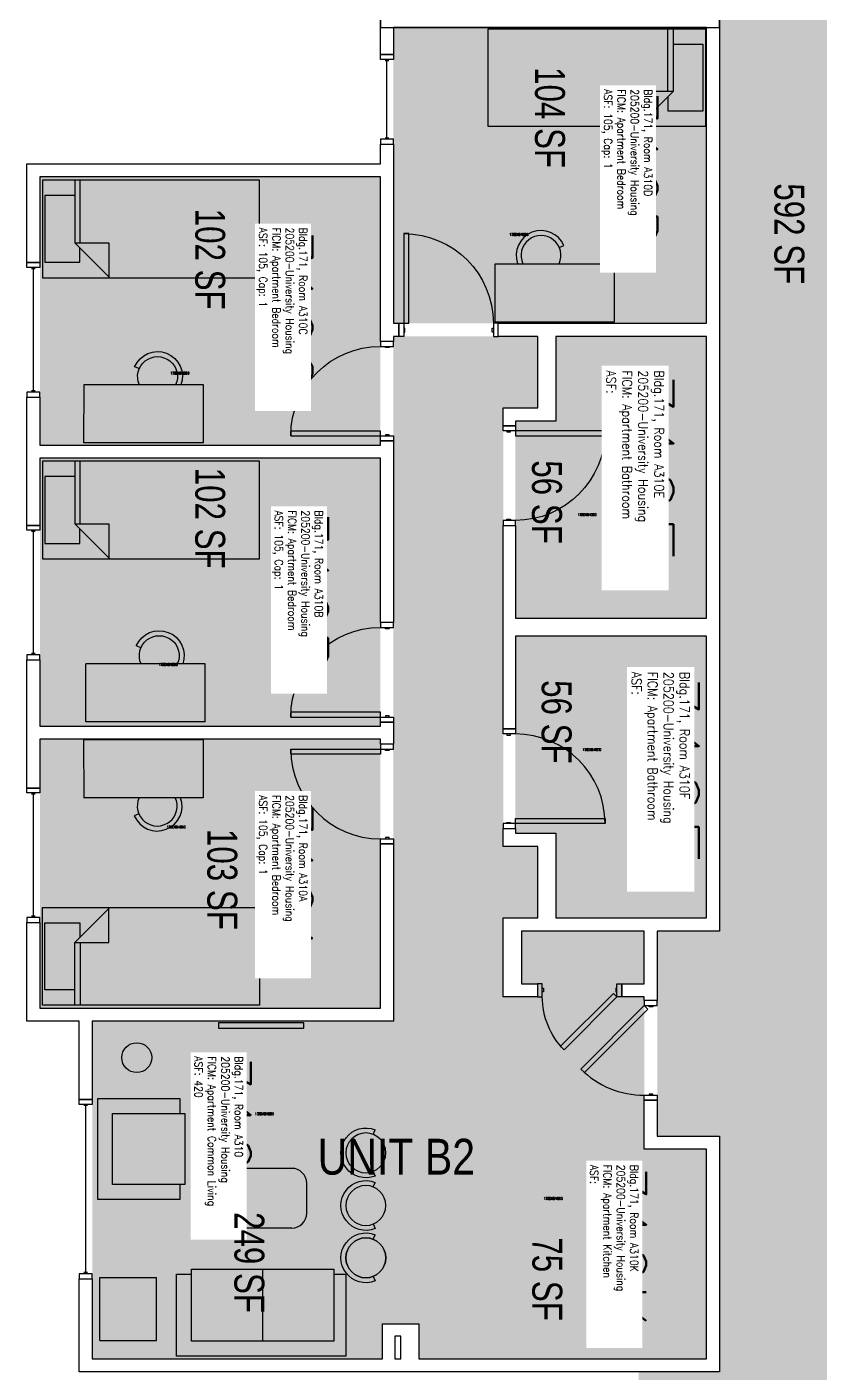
# Model space of a CAD drawing. Header units: inches. Extents: x 88 to 3257, y -489 to 2081.
# Drawn here: x 1300 to 1619, y -1 to 540 of the extents above; entities that cross this region are included whole.
import ezdxf
from ezdxf.enums import TextEntityAlignment as Align

# ---------------------------------------------------------------- set-up
doc = ezdxf.new("R2010")
doc.units = ezdxf.units.IN
doc.header["$LTSCALE"] = 48
doc.header["$MEASUREMENT"] = 0
for name, color, linetype in [('A-AREA-IDEN', 1, 'Continuous'), ('A-DOOR', 2, 'Continuous'), ('A-FURN', 3, 'Continuous'), ('A-GLAZ', 1, 'Continuous'), ('A-IDEN-RNUM', 7, 'Continuous'), ('A-IDEN-SNUM', 4, 'Continuous'), ('A-IDEN-VNUM', 4, 'Continuous'), ('A-WALL', 5, 'Continuous'), ('AREA-TEXT', 3, 'Continuous'), ('Rooms-Category-Color', 7, 'Continuous'), ('Rooms-College-Color', 7, 'Continuous'), ('Rooms-Department-Color', 7, 'Continuous'), ('Rooms-Division-Color', 7, 'Continuous'), ('Rooms-Information', 7, 'Continuous')]:
    doc.layers.add(name, color=color, linetype=linetype)
doc.styles.add('AREA', font='arial.ttf', dxfattribs={"width": 0.75, "height": 12})
doc.styles.add('ROOMSNUMBER', font='txt.shx', dxfattribs={"height": 0.03})
doc.styles.add('ROOMVNUMBER', font='simplex.shx', dxfattribs={"width": 0.85})
doc.styles.get("Standard").update_dxf_attribs({"font": 'ARIALN.TTF'})
pattern_1 = [(225, (927.60886, 603.73172), (-0.088388348, 0.088388348), [])]

# ---------------------------------------------------------------- blocks, each defined once
blk = doc.blocks.new('A$C4D89189E')
for p, q in [((0, 48), (0, 0)), ((0, 48), (23.25, 48)), ((23.25, 48), (23.25, 0)), ((29.75, 22.18), (30.53, 20.35)), ((0, 0), (23.25, 0.01))]:
    blk.add_line(p, q)
for radius, start, end in [(10, 293.206, 109.5297), (8, 245.2999, 114.7001)]:
    blk.add_arc((26.59, 29.54), radius, start, end)
blk = doc.blocks.new('LUVSEAT')
at = {"layer": 'A-FURN'}
for p, q in [((0, 34), (-33, 34)), ((-33, 34), (-33, 28)), ((0, -34), (0, 34)), ((-6, 28), (-35, 28)), ((-35, 28), (-35, -29.21)), ((-6, -29.21), (-6, 28)), ((-35, -0.6), (-6, -0.6)), ((-35, -29.21), (-6, -29.21)), ((-33, -29.21), (-33, -34)), ((-33, -34), (0, -34))]:
    blk.add_line(p, q, dxfattribs=at)
blk = doc.blocks.new('Bar stool')
at = {"layer": 'A-FURN'}
for p, q in [((-7.43, -2.97), (-9.29, -3.71)), ((7.43, -2.97), (9.29, -3.71))]:
    blk.add_line(p, q, dxfattribs=at)
blk.add_circle((0, 0), 8, dxfattribs=at)
blk.add_arc((0, 0), 10, 338.206, 201.794, dxfattribs=at)
blk = doc.blocks.new('BED_TWIN')
at = {"linetype": 'Continuous'}
for p, q in [((87.250002, 19.500025), (0, 19.500025)), ((0, 19.500025), (0, -19.740625)), ((12.96, 19.500025), (12.96, -5.659925)), ((15.12, -5.659925), (15.12, 19.500025)), ((87.250002, -19.740625), (87.250002, 19.504725)), ((12.96, 13.379975), (0.99222, 13.379975)), ((1, 13.376575), (1, -13.500025)), ((27.040597, -19.740625), (12.96, -5.659925)), ((12.96, -5.659925), (26.64, -5.659925)), ((15, -13.500025), (15, -7.717325)), ((26.64, -5.659925), (26.64, -19.340025)), ((1, -13.500025), (15, -13.500025)), ((0, -19.740625), (87.252733, -19.740625))]:
    blk.add_line(p, q, dxfattribs=at)
blk = doc.blocks.new('TV')
at = {"layer": 'A-FURN'}
blk.add_lwpolyline([(464.06, -449.82), (466.21, -449.82), (466.21, -484.13), (464.06, -484.13)], close=True, dxfattribs=at)
blk = doc.blocks.new('singleseat')
at = {"layer": 'A-FURN'}
for p, q in [((535.06, -401.29), (494.46, -401.29)), ((494.46, -401.29), (494.46, -434.29)), ((535.06, -434.29), (535.06, -401.29)), ((529.06, -407.29), (500.46, -407.29)), ((500.46, -407.29), (500.46, -436.29)), ((529.06, -436.29), (529.06, -407.29)), ((529.06, -436.29), (529.06, -407.29)), ((494.46, -434.29), (500.46, -434.29)), ((500.46, -436.29), (529.06, -436.29)), ((529.06, -434.29), (533.85, -434.29)), ((529.06, -434.29), (535.06, -434.29))]:
    blk.add_line(p, q, dxfattribs=at)

msp = doc.modelspace()

# ---------------------------------------------------------------- hatches: boundary and pattern name
h = msp.add_hatch()
h.set_pattern_fill('ANSI31', color=256, style=0)
h.set_pattern_definition(pattern_1)
h.paths.add_polyline_path([(1511.56, 272.26), (1511.56, 213.53), (1520.77, 213.53), (1520.77, 272.26)], flags=9)
h = msp.add_hatch()
h.set_pattern_fill('ANSI31', color=256, style=0)
h.set_pattern_definition(pattern_1)
h.paths.add_polyline_path([(1511.56, 272.26), (1511.56, 213.53), (1520.77, 213.53), (1520.77, 272.26)], flags=9)
at = {"layer": 'Rooms-Category-Color', "true_color": 0xadadad}
msp.add_hatch(color=253, dxfattribs=at).paths.add_polyline_path([(1638.7, 1084.25), (1578.7, 1084.25), (1578.7, 989.61), (1553.7, 989.61), (1553.7, 907.28), (1578.7, 907.28), (1578.7, 176.47), (1553.7, 176.47), (1553.7, 94.14), (1578.7, 94.14), (1578.7, -0.5), (1546.26, -0.5), (1546.26, -112), (1578.7, -112), (1578.7, -140), (1638.7, -140), (1638.7, 94.14), (1663.7, 94.14), (1663.7, 176.47), (1638.7, 176.47), (1638.7, 907.28), (1663.7, 907.28), (1663.7, 989.61), (1638.7, 989.61)])
at = {"layer": 'Rooms-Category-Color', "true_color": 0x728ef3}
for points in [[(1447.7, 539.25), (1573.45, 539.25), (1573.45, 420.5), (1447.7, 420.5)], [(1305.7, 479.25), (1442.45, 479.25), (1442.45, 371.63), (1305.7, 371.63)], [(1443.33, 4.75), (1443.33, 88.89), (1548.45, 88.89), (1548.45, 150.02), (1539.5, 150.02), (1539.5, 155.27), (1548.45, 155.27), (1548.45, 176.47), (1499.08, 176.47), (1499.08, 155.27), (1505.5, 155.27), (1505.5, 150.02), (1491.83, 150.02), (1491.83, 181.72), (1505.7, 181.72), (1505.7, 210.47), (1491.83, 210.47), (1491.83, 386.5), (1505.7, 386.5), (1505.7, 415.25), (1447.7, 415.25), (1447.7, 140.25), (1326.7, 140.25), (1326.7, 4.75)], [(1496.7, 381.25), (1496.7, 302.11), (1573.45, 302.11), (1573.45, 415.25), (1512.95, 415.25), (1512.95, 381.25)], [(1305.7, 366.38), (1442.45, 366.38), (1442.45, 258.75), (1305.7, 258.75)], [(1496.7, 294.86), (1573.45, 294.86), (1573.45, 181.72), (1512.95, 181.72), (1512.95, 215.72), (1496.7, 215.72)], [(1305.7, 253.5), (1442.45, 253.5), (1442.45, 145.5), (1305.7, 145.5)], [(1573.45, 88.89), (1443.33, 88.89), (1443.33, 18.75), (1457.95, 18.75), (1457.95, 4.75), (1573.45, 4.75)]]:
    msp.add_hatch(color=171, dxfattribs=at).paths.add_polyline_path(points)
at = {"layer": 'Rooms-College-Color', "true_color": 0xadadad}
for points in [[(1638.7, 1084.25), (1578.7, 1084.25), (1578.7, 989.61), (1553.7, 989.61), (1553.7, 907.28), (1578.7, 907.28), (1578.7, 176.47), (1553.7, 176.47), (1553.7, 94.14), (1578.7, 94.14), (1578.7, -0.5), (1546.26, -0.5), (1546.26, -112), (1578.7, -112), (1578.7, -140), (1638.7, -140), (1638.7, 94.14), (1663.7, 94.14), (1663.7, 176.47), (1638.7, 176.47), (1638.7, 907.28), (1663.7, 907.28), (1663.7, 989.61), (1638.7, 989.61)], [(1447.7, 539.25), (1573.45, 539.25), (1573.45, 420.5), (1447.7, 420.5)], [(1305.7, 479.25), (1442.45, 479.25), (1442.45, 371.63), (1305.7, 371.63)], [(1443.33, 4.75), (1443.33, 88.89), (1548.45, 88.89), (1548.45, 150.02), (1539.5, 150.02), (1539.5, 155.27), (1548.45, 155.27), (1548.45, 176.47), (1499.08, 176.47), (1499.08, 155.27), (1505.5, 155.27), (1505.5, 150.02), (1491.83, 150.02), (1491.83, 181.72), (1505.7, 181.72), (1505.7, 210.47), (1491.83, 210.47), (1491.83, 386.5), (1505.7, 386.5), (1505.7, 415.25), (1447.7, 415.25), (1447.7, 140.25), (1326.7, 140.25), (1326.7, 4.75)], [(1496.7, 381.25), (1496.7, 302.11), (1573.45, 302.11), (1573.45, 415.25), (1512.95, 415.25), (1512.95, 381.25)], [(1305.7, 366.38), (1442.45, 366.38), (1442.45, 258.75), (1305.7, 258.75)], [(1496.7, 294.86), (1573.45, 294.86), (1573.45, 181.72), (1512.95, 181.72), (1512.95, 215.72), (1496.7, 215.72)], [(1305.7, 253.5), (1442.45, 253.5), (1442.45, 145.5), (1305.7, 145.5)], [(1573.45, 88.89), (1443.33, 88.89), (1443.33, 18.75), (1457.95, 18.75), (1457.95, 4.75), (1573.45, 4.75)]]:
    msp.add_hatch(color=253, dxfattribs=at).paths.add_polyline_path(points)
at = {"layer": 'Rooms-Department-Color', "true_color": 0xacacac}
msp.add_hatch(color=253, dxfattribs=at).paths.add_polyline_path([(1638.7, 1084.25), (1578.7, 1084.25), (1578.7, 989.61), (1553.7, 989.61), (1553.7, 907.28), (1578.7, 907.28), (1578.7, 176.47), (1553.7, 176.47), (1553.7, 94.14), (1578.7, 94.14), (1578.7, -0.5), (1546.26, -0.5), (1546.26, -112), (1578.7, -112), (1578.7, -140), (1638.7, -140), (1638.7, 94.14), (1663.7, 94.14), (1663.7, 176.47), (1638.7, 176.47), (1638.7, 907.28), (1663.7, 907.28), (1663.7, 989.61), (1638.7, 989.61)])
at = {"layer": 'Rooms-Department-Color', "true_color": 0x604aed}
for points in [[(1447.7, 539.25), (1573.45, 539.25), (1573.45, 420.5), (1447.7, 420.5)], [(1305.7, 479.25), (1442.45, 479.25), (1442.45, 371.63), (1305.7, 371.63)], [(1443.33, 4.75), (1443.33, 88.89), (1548.45, 88.89), (1548.45, 150.02), (1539.5, 150.02), (1539.5, 155.27), (1548.45, 155.27), (1548.45, 176.47), (1499.08, 176.47), (1499.08, 155.27), (1505.5, 155.27), (1505.5, 150.02), (1491.83, 150.02), (1491.83, 181.72), (1505.7, 181.72), (1505.7, 210.47), (1491.83, 210.47), (1491.83, 386.5), (1505.7, 386.5), (1505.7, 415.25), (1447.7, 415.25), (1447.7, 140.25), (1326.7, 140.25), (1326.7, 4.75)], [(1496.7, 381.25), (1496.7, 302.11), (1573.45, 302.11), (1573.45, 415.25), (1512.95, 415.25), (1512.95, 381.25)], [(1305.7, 366.38), (1442.45, 366.38), (1442.45, 258.75), (1305.7, 258.75)], [(1496.7, 294.86), (1573.45, 294.86), (1573.45, 181.72), (1512.95, 181.72), (1512.95, 215.72), (1496.7, 215.72)], [(1305.7, 253.5), (1442.45, 253.5), (1442.45, 145.5), (1305.7, 145.5)], [(1573.45, 88.89), (1443.33, 88.89), (1443.33, 18.75), (1457.95, 18.75), (1457.95, 4.75), (1573.45, 4.75)]]:
    msp.add_hatch(color=173, dxfattribs=at).paths.add_polyline_path(points)
at = {"layer": 'Rooms-Division-Color', "true_color": 0xadadad}
msp.add_hatch(color=253, dxfattribs=at).paths.add_polyline_path([(1638.7, 1084.25), (1578.7, 1084.25), (1578.7, 989.61), (1553.7, 989.61), (1553.7, 907.28), (1578.7, 907.28), (1578.7, 176.47), (1553.7, 176.47), (1553.7, 94.14), (1578.7, 94.14), (1578.7, -0.5), (1546.26, -0.5), (1546.26, -112), (1578.7, -112), (1578.7, -140), (1638.7, -140), (1638.7, 94.14), (1663.7, 94.14), (1663.7, 176.47), (1638.7, 176.47), (1638.7, 907.28), (1663.7, 907.28), (1663.7, 989.61), (1638.7, 989.61)])
at = {"layer": 'Rooms-Division-Color', "true_color": 0x604aed}
for points in [[(1447.7, 539.25), (1573.45, 539.25), (1573.45, 420.5), (1447.7, 420.5)], [(1305.7, 479.25), (1442.45, 479.25), (1442.45, 371.63), (1305.7, 371.63)], [(1443.33, 4.75), (1443.33, 88.89), (1548.45, 88.89), (1548.45, 150.02), (1539.5, 150.02), (1539.5, 155.27), (1548.45, 155.27), (1548.45, 176.47), (1499.08, 176.47), (1499.08, 155.27), (1505.5, 155.27), (1505.5, 150.02), (1491.83, 150.02), (1491.83, 181.72), (1505.7, 181.72), (1505.7, 210.47), (1491.83, 210.47), (1491.83, 386.5), (1505.7, 386.5), (1505.7, 415.25), (1447.7, 415.25), (1447.7, 140.25), (1326.7, 140.25), (1326.7, 4.75)], [(1496.7, 381.25), (1496.7, 302.11), (1573.45, 302.11), (1573.45, 415.25), (1512.95, 415.25), (1512.95, 381.25)], [(1305.7, 366.38), (1442.45, 366.38), (1442.45, 258.75), (1305.7, 258.75)], [(1496.7, 294.86), (1573.45, 294.86), (1573.45, 181.72), (1512.95, 181.72), (1512.95, 215.72), (1496.7, 215.72)], [(1305.7, 253.5), (1442.45, 253.5), (1442.45, 145.5), (1305.7, 145.5)], [(1573.45, 88.89), (1443.33, 88.89), (1443.33, 18.75), (1457.95, 18.75), (1457.95, 4.75), (1573.45, 4.75)]]:
    msp.add_hatch(color=173, dxfattribs=at).paths.add_polyline_path(points)

# ---------------------------------------------------------------- linework, layer by layer
at = {"layer": 'A-DOOR'}
for points in [[(1451.83, 420.5), (1453.83, 420.5), (1453.83, 456.5), (1451.83, 456.5)], [(1451.83, 420.5), (1453.83, 420.5), (1453.83, 456.5), (1451.83, 456.5)], [(1451.83, 415.25), (1449.83, 415.25), (1449.83, 420.5), (1451.83, 420.5)], [(1451.83, 415.25), (1449.83, 415.25), (1449.83, 420.5), (1451.83, 420.5)], [(1451.83, 417), (1452.33, 417), (1452.33, 418.5), (1451.83, 418.5)], [(1451.83, 417), (1452.33, 417), (1452.33, 418.5), (1451.83, 418.5)], [(1487.83, 417), (1487.33, 417), (1487.33, 418.5), (1487.83, 418.5)], [(1487.83, 417), (1487.33, 417), (1487.33, 418.5), (1487.83, 418.5)], [(1487.83, 415.25), (1489.83, 415.25), (1489.83, 420.5), (1487.83, 420.5)], [(1487.83, 415.25), (1489.83, 415.25), (1489.83, 420.5), (1487.83, 420.5)], [(1447.7, 411.25), (1447.7, 413.25), (1442.45, 413.25), (1442.45, 411.25)], [(1447.7, 411.25), (1447.7, 413.25), (1442.45, 413.25), (1442.45, 411.25)], [(1445.95, 411.25), (1445.95, 410.75), (1444.45, 410.75), (1444.45, 411.25)], [(1445.95, 411.25), (1445.95, 410.75), (1444.45, 410.75), (1444.45, 411.25)], [(1491.83, 377.36), (1491.83, 379.36), (1496.7, 379.36), (1496.7, 377.36)], [(1491.83, 377.36), (1491.83, 379.36), (1496.7, 379.36), (1496.7, 377.36)], [(1442.45, 375.25), (1442.45, 377.25), (1406.45, 377.25), (1406.45, 375.25)], [(1442.45, 375.25), (1442.45, 377.25), (1406.45, 377.25), (1406.45, 375.25)], [(1447.7, 375.25), (1447.7, 373.25), (1442.45, 373.25), (1442.45, 375.25)], [(1447.7, 375.25), (1447.7, 373.25), (1442.45, 373.25), (1442.45, 375.25)], [(1445.95, 375.25), (1445.95, 375.75), (1444.45, 375.75), (1444.45, 375.25)], [(1445.95, 375.25), (1445.95, 375.75), (1444.45, 375.75), (1444.45, 375.25)], [(1493.2, 377.36), (1493.2, 376.86), (1494.7, 376.86), (1494.7, 377.36)], [(1493.2, 377.36), (1493.2, 376.86), (1494.7, 376.86), (1494.7, 377.36)], [(1496.7, 377.36), (1496.7, 375.36), (1532.7, 375.36), (1532.7, 377.36)], [(1496.7, 377.36), (1496.7, 375.36), (1532.7, 375.36), (1532.7, 377.36)], [(1491.83, 341.36), (1491.83, 339.36), (1496.7, 339.36), (1496.7, 341.36)], [(1491.83, 341.36), (1491.83, 339.36), (1496.7, 339.36), (1496.7, 341.36)], [(1493.2, 341.36), (1493.2, 341.86), (1494.7, 341.86), (1494.7, 341.36)], [(1493.2, 341.36), (1493.2, 341.86), (1494.7, 341.86), (1494.7, 341.36)], [(1447.7, 298.38), (1447.7, 300.38), (1442.45, 300.38), (1442.45, 298.38)], [(1447.7, 298.38), (1447.7, 300.38), (1442.45, 300.38), (1442.45, 298.38)], [(1445.95, 298.38), (1445.95, 297.88), (1444.45, 297.88), (1444.45, 298.38)], [(1445.95, 298.38), (1445.95, 297.88), (1444.45, 297.88), (1444.45, 298.38)], [(1442.45, 262.38), (1442.45, 264.38), (1406.45, 264.38), (1406.45, 262.38)], [(1442.45, 262.38), (1442.45, 264.38), (1406.45, 264.38), (1406.45, 262.38)], [(1447.7, 262.38), (1447.7, 260.38), (1442.45, 260.38), (1442.45, 262.38)], [(1447.7, 262.38), (1447.7, 260.38), (1442.45, 260.38), (1442.45, 262.38)], [(1445.95, 262.38), (1445.95, 262.88), (1444.45, 262.88), (1444.45, 262.38)], [(1445.95, 262.38), (1445.95, 262.88), (1444.45, 262.88), (1444.45, 262.38)], [(1491.83, 255.61), (1491.83, 257.61), (1496.7, 257.61), (1496.7, 255.61)], [(1491.83, 255.61), (1491.83, 257.61), (1496.7, 257.61), (1496.7, 255.61)], [(1493.2, 255.61), (1493.2, 255.11), (1494.7, 255.11), (1494.7, 255.61)], [(1493.2, 255.61), (1493.2, 255.11), (1494.7, 255.11), (1494.7, 255.61)], [(1442.45, 249.5), (1442.45, 247.5), (1406.45, 247.5), (1406.45, 249.5)], [(1442.45, 249.5), (1442.45, 247.5), (1406.45, 247.5), (1406.45, 249.5)], [(1447.7, 249.5), (1447.7, 251.5), (1442.45, 251.5), (1442.45, 249.5)], [(1447.7, 249.5), (1447.7, 251.5), (1442.45, 251.5), (1442.45, 249.5)], [(1445.95, 249.5), (1445.95, 249), (1444.45, 249), (1444.45, 249.5)], [(1445.95, 249.5), (1445.95, 249), (1444.45, 249), (1444.45, 249.5)], [(1496.7, 219.61), (1496.7, 221.61), (1532.7, 221.61), (1532.7, 219.61)], [(1496.7, 219.61), (1496.7, 221.61), (1532.7, 221.61), (1532.7, 219.61)], [(1491.83, 219.61), (1491.83, 217.61), (1496.7, 217.61), (1496.7, 219.61)], [(1491.83, 219.61), (1491.83, 217.61), (1496.7, 217.61), (1496.7, 219.61)], [(1493.2, 219.61), (1493.2, 220.11), (1494.7, 220.11), (1494.7, 219.61)], [(1493.2, 219.61), (1493.2, 220.11), (1494.7, 220.11), (1494.7, 219.61)], [(1447.7, 213.5), (1447.7, 211.5), (1442.45, 211.5), (1442.45, 213.5)], [(1447.7, 213.5), (1447.7, 211.5), (1442.45, 211.5), (1442.45, 213.5)], [(1445.95, 213.5), (1445.95, 214), (1444.45, 214), (1444.45, 213.5)], [(1445.95, 213.5), (1445.95, 214), (1444.45, 214), (1444.45, 213.5)], [(1507.5, 155.27), (1505.5, 155.27), (1505.5, 150.02), (1507.5, 150.02)], [(1507.5, 155.27), (1505.5, 155.27), (1505.5, 150.02), (1507.5, 150.02)], [(1507.5, 153.52), (1508, 153.52), (1508, 152.02), (1507.5, 152.02)], [(1507.5, 153.52), (1508, 153.52), (1508, 152.02), (1507.5, 152.02)], [(1537.5, 150.02), (1536.09, 151.43), (1514.87, 130.22), (1516.29, 128.81)], [(1537.5, 150.02), (1536.09, 151.43), (1514.87, 130.22), (1516.29, 128.81)], [(1537.5, 153.52), (1537, 153.52), (1537, 152.02), (1537.5, 152.02)], [(1537.5, 153.52), (1537, 153.52), (1537, 152.02), (1537.5, 152.02)], [(1537.5, 155.27), (1539.5, 155.27), (1539.5, 150.02), (1537.5, 150.02)], [(1537.5, 155.27), (1539.5, 155.27), (1539.5, 150.02), (1537.5, 150.02)], [(1548.45, 146.53), (1549.87, 145.12), (1524.41, 119.66), (1523, 121.08)], [(1548.45, 146.53), (1549.87, 145.12), (1524.41, 119.66), (1523, 121.08)], [(1553.7, 146.53), (1553.7, 148.53), (1548.45, 148.53), (1548.45, 146.53)], [(1553.7, 146.53), (1553.7, 148.53), (1548.45, 148.53), (1548.45, 146.53)], [(1551.95, 146.53), (1551.95, 146.03), (1550.45, 146.03), (1550.45, 146.53)], [(1551.95, 146.53), (1551.95, 146.03), (1550.45, 146.03), (1550.45, 146.53)], [(1553.7, 110.53), (1553.7, 108.53), (1548.45, 108.53), (1548.45, 110.53)], [(1553.7, 110.53), (1553.7, 108.53), (1548.45, 108.53), (1548.45, 110.53)], [(1551.95, 110.53), (1551.95, 111.03), (1550.45, 111.03), (1550.45, 110.53)], [(1551.95, 110.53), (1551.95, 111.03), (1550.45, 111.03), (1550.45, 110.53)]]:
    msp.add_lwpolyline(points, close=True, dxfattribs=at)
at = {"layer": 'A-DOOR', "extrusion": (0, 0, -1)}
for centre, radius, start, end in [((-1451.83, 420.5), 36, 90, 180), ((-1451.83, 420.5), 36, 90, 180), ((-1442.45, 375.25), 36, 0, 90), ((-1442.45, 375.25), 36, 0, 90), ((-1496.7, 377.36), 36, 180, 270), ((-1496.7, 377.36), 36, 180, 270), ((-1442.45, 262.38), 36, 0, 90), ((-1442.45, 262.38), 36, 0, 90), ((-1537.5, 150.02), 30, 315, 0), ((-1537.5, 150.02), 30, 315, 0)]:
    msp.add_arc(centre, radius, start, end, dxfattribs=at)
at = {"layer": 'A-DOOR'}
for centre, start, end in [((1496.7, 219.61), 0, 90), ((1496.7, 219.61), 0, 90), ((1442.45, 249.5), 180, 270), ((1442.45, 249.5), 180, 270), ((1548.45, 146.53), 225, 270), ((1548.45, 146.53), 225, 270)]:
    msp.add_arc(centre, 36, start, end, dxfattribs=at)
at = {"layer": 'A-FURN'}
for p, q in [((1406.84, 81.2), (1382.84, 81.2)), ((1406.84, 81.2), (1382.84, 81.2)), ((1376.84, 63.2), (1376.84, 75.2)), ((1376.84, 63.2), (1376.84, 75.2)), ((1412.84, 63.2), (1412.84, 75.2)), ((1412.84, 63.2), (1412.84, 75.2)), ((1406.84, 57.2), (1382.84, 57.2)), ((1406.84, 57.2), (1382.84, 57.2)), ((1329.72, 37.31), (1352.47, 37.31)), ((1329.72, 12.06), (1329.72, 37.31)), ((1329.72, 37.31), (1352.47, 37.31)), ((1329.72, 12.06), (1329.72, 37.31)), ((1352.47, 12.06), (1352.47, 37.31)), ((1352.47, 12.06), (1352.47, 37.31)), ((1329.72, 12.06), (1352.47, 12.06)), ((1329.72, 12.06), (1352.47, 12.06))]:
    msp.add_line(p, q, dxfattribs=at)
for centre, radius in [((1344.57, 125.65), 6), ((1344.57, 125.65), 6), ((1436.6, 45.27), 8), ((1436.6, 45.27), 8)]:
    msp.add_circle(centre, radius, dxfattribs=at)
for centre, start, end in [((1382.84, 75.2), 90, 180), ((1382.84, 75.2), 90, 180), ((1406.84, 75.2), 0, 90), ((1406.84, 75.2), 0, 90), ((1382.84, 63.2), 180, 270), ((1382.84, 63.2), 180, 270), ((1406.84, 63.2), 270, 0), ((1406.84, 63.2), 270, 0)]:
    msp.add_arc(centre, 6, start, end, dxfattribs=at)
at = {"layer": 'A-GLAZ'}
for p, q in [((1445.83, 525.87), (1444.33, 525.87)), ((1445.83, 525.87), (1444.33, 525.87)), ((1445.08, 494.87), (1445.08, 525.87)), ((1445.08, 494.87), (1445.08, 525.87)), ((1445.83, 494.87), (1444.33, 494.87)), ((1445.83, 494.87), (1444.33, 494.87)), ((1303.83, 442.4), (1302.33, 442.4)), ((1303.83, 442.4), (1302.33, 442.4)), ((1303.08, 393.4), (1303.08, 442.4)), ((1303.08, 393.4), (1303.08, 442.4)), ((1303.83, 393.4), (1302.33, 393.4)), ((1303.83, 393.4), (1302.33, 393.4)), ((1303.83, 336.88), (1302.33, 336.88)), ((1303.83, 336.88), (1302.33, 336.88)), ((1303.08, 287.88), (1303.08, 336.88)), ((1303.08, 287.88), (1303.08, 336.88)), ((1303.83, 287.88), (1302.33, 287.88)), ((1303.83, 287.88), (1302.33, 287.88)), ((1303.83, 231.41), (1302.33, 231.41)), ((1303.83, 231.41), (1302.33, 231.41)), ((1303.08, 182.41), (1303.08, 231.41)), ((1303.08, 182.41), (1303.08, 231.41)), ((1303.83, 182.41), (1302.33, 182.41)), ((1303.83, 182.41), (1302.33, 182.41)), ((1324.83, 106.37), (1323.33, 106.37)), ((1324.83, 106.37), (1323.33, 106.37)), ((1324.08, 39.37), (1324.08, 106.37)), ((1324.08, 39.37), (1324.08, 106.37)), ((1324.83, 39.37), (1323.33, 39.37)), ((1324.83, 39.37), (1323.33, 39.37))]:
    msp.add_line(p, q, dxfattribs=at)
for points in [[(1442.45, 526.37), (1442.45, 528.37), (1447.7, 528.37), (1447.7, 526.37)], [(1442.45, 526.37), (1442.45, 528.37), (1447.7, 528.37), (1447.7, 526.37)], [(1442.45, 494.37), (1442.45, 492.37), (1447.7, 492.37), (1447.7, 494.37)], [(1442.45, 494.37), (1442.45, 492.37), (1447.7, 492.37), (1447.7, 494.37)], [(1300.45, 442.9), (1300.45, 444.9), (1305.7, 444.9), (1305.7, 442.9)], [(1300.45, 442.9), (1300.45, 444.9), (1305.7, 444.9), (1305.7, 442.9)], [(1300.45, 392.9), (1300.45, 390.9), (1305.7, 390.9), (1305.7, 392.9)], [(1300.45, 392.9), (1300.45, 390.9), (1305.7, 390.9), (1305.7, 392.9)], [(1300.45, 337.38), (1300.45, 339.38), (1305.7, 339.38), (1305.7, 337.38)], [(1300.45, 337.38), (1300.45, 339.38), (1305.7, 339.38), (1305.7, 337.38)], [(1300.45, 287.38), (1300.45, 285.38), (1305.7, 285.38), (1305.7, 287.38)], [(1300.45, 287.38), (1300.45, 285.38), (1305.7, 285.38), (1305.7, 287.38)], [(1300.45, 231.91), (1300.45, 233.91), (1305.7, 233.91), (1305.7, 231.91)], [(1300.45, 231.91), (1300.45, 233.91), (1305.7, 233.91), (1305.7, 231.91)], [(1300.45, 181.91), (1300.45, 179.91), (1305.7, 179.91), (1305.7, 181.91)], [(1300.45, 181.91), (1300.45, 179.91), (1305.7, 179.91), (1305.7, 181.91)], [(1321.45, 106.87), (1321.45, 108.87), (1326.7, 108.87), (1326.7, 106.87)], [(1321.45, 106.87), (1321.45, 108.87), (1326.7, 108.87), (1326.7, 106.87)], [(1321.45, 38.87), (1321.45, 36.87), (1326.7, 36.87), (1326.7, 38.87)], [(1321.45, 38.87), (1321.45, 36.87), (1326.7, 36.87), (1326.7, 38.87)]]:
    msp.add_lwpolyline(points, close=True, dxfattribs=at)
at = {"layer": 'A-WALL'}
for p, q in [((1578.7, 539.25), (1578.7, 667.88)), ((1578.7, 539.25), (1578.7, 667.88)), ((1442.45, 555.38), (1442.45, 539.25)), ((1442.45, 555.38), (1442.45, 539.25)), ((1442.45, 528.37), (1442.45, 544.5)), ((1442.45, 528.37), (1442.45, 544.5)), ((1578.7, 544.5), (1578.7, 415.88)), ((1578.7, 544.5), (1578.7, 415.88)), ((1442.45, 539.25), (1578.7, 539.25)), ((1442.45, 539.25), (1578.7, 539.25)), ((1447.7, 539.25), (1447.7, 528.37)), ((1573.45, 539.25), (1447.7, 539.25)), ((1447.7, 539.25), (1447.7, 528.37)), ((1573.45, 539.25), (1447.7, 539.25)), ((1573.45, 420.5), (1573.45, 539.25)), ((1573.45, 420.5), (1573.45, 539.25)), ((1447.7, 528.37), (1442.45, 528.37)), ((1447.7, 528.37), (1442.45, 528.37)), ((1442.45, 484.5), (1442.45, 492.37)), ((1442.45, 492.37), (1447.7, 492.37)), ((1442.45, 484.5), (1442.45, 492.37)), ((1442.45, 492.37), (1447.7, 492.37)), ((1447.7, 492.37), (1447.7, 483.88)), ((1447.7, 492.37), (1447.7, 483.88)), ((1300.45, 484.5), (1442.45, 484.5)), ((1300.45, 444.9), (1300.45, 484.5)), ((1300.45, 484.5), (1442.45, 484.5)), ((1300.45, 444.9), (1300.45, 484.5)), ((1447.7, 483.88), (1447.7, 420.5)), ((1447.7, 483.88), (1447.7, 420.5)), ((1442.45, 479.25), (1305.7, 479.25)), ((1305.7, 479.25), (1305.7, 444.9)), ((1442.45, 479.25), (1305.7, 479.25)), ((1305.7, 479.25), (1305.7, 444.9)), ((1442.45, 413.25), (1442.45, 479.25)), ((1442.45, 413.25), (1442.45, 479.25)), ((1305.7, 444.9), (1300.45, 444.9)), ((1305.7, 444.9), (1300.45, 444.9)), ((1447.7, 420.5), (1449.83, 420.5)), ((1447.7, 420.5), (1449.83, 420.5)), ((1449.83, 420.5), (1449.83, 415.25)), ((1449.83, 420.5), (1449.83, 415.25)), ((1489.83, 415.25), (1489.83, 420.5)), ((1489.83, 420.5), (1492.45, 420.5)), ((1489.83, 415.25), (1489.83, 420.5)), ((1489.83, 420.5), (1492.45, 420.5)), ((1492.45, 420.5), (1573.45, 420.5)), ((1492.45, 420.5), (1573.45, 420.5)), ((1447.7, 413.25), (1442.45, 413.25)), ((1447.7, 413.25), (1442.45, 413.25)), ((1447.7, 415.25), (1447.7, 413.25)), ((1449.83, 415.25), (1447.7, 415.25)), ((1447.7, 415.25), (1447.7, 413.25)), ((1449.83, 415.25), (1447.7, 415.25)), ((1492.45, 415.25), (1489.83, 415.25)), ((1492.45, 415.25), (1489.83, 415.25)), ((1505.7, 415.25), (1492.45, 415.25)), ((1505.7, 415.25), (1492.45, 415.25)), ((1505.7, 386.5), (1505.7, 415.25)), ((1505.7, 386.5), (1505.7, 415.25)), ((1573.45, 415.25), (1512.95, 415.25)), ((1512.95, 415.25), (1512.95, 381.25)), ((1573.45, 415.25), (1512.95, 415.25)), ((1512.95, 415.25), (1512.95, 381.25)), ((1573.45, 302.11), (1573.45, 415.25)), ((1573.45, 302.11), (1573.45, 415.25)), ((1578.7, 415.88), (1578.7, 176.47)), ((1578.7, 415.88), (1578.7, 176.47)), ((1300.45, 390.9), (1305.7, 390.9)), ((1300.45, 339.38), (1300.45, 390.9)), ((1300.45, 390.9), (1305.7, 390.9)), ((1300.45, 339.38), (1300.45, 390.9)), ((1305.7, 390.9), (1305.7, 371.63)), ((1305.7, 390.9), (1305.7, 371.63)), ((1491.83, 379.36), (1491.83, 386.5)), ((1491.83, 386.5), (1505.7, 386.5)), ((1491.83, 379.36), (1491.83, 386.5)), ((1491.83, 386.5), (1505.7, 386.5)), ((1496.7, 379.36), (1491.83, 379.36)), ((1496.7, 379.36), (1491.83, 379.36)), ((1496.7, 381.25), (1496.7, 379.36)), ((1512.95, 381.25), (1496.7, 381.25)), ((1496.7, 381.25), (1496.7, 379.36)), ((1512.95, 381.25), (1496.7, 381.25)), ((1442.45, 371.63), (1442.45, 373.25)), ((1442.45, 373.25), (1447.7, 373.25)), ((1442.45, 371.63), (1442.45, 373.25)), ((1442.45, 373.25), (1447.7, 373.25)), ((1447.7, 373.25), (1447.7, 300.38)), ((1447.7, 373.25), (1447.7, 300.38)), ((1305.7, 371.63), (1442.45, 371.63)), ((1305.7, 371.63), (1442.45, 371.63)), ((1442.45, 366.38), (1305.7, 366.38)), ((1305.7, 366.38), (1305.7, 339.38)), ((1442.45, 366.38), (1305.7, 366.38)), ((1305.7, 366.38), (1305.7, 339.38)), ((1442.45, 300.38), (1442.45, 366.38)), ((1442.45, 300.38), (1442.45, 366.38)), ((1305.7, 339.38), (1300.45, 339.38)), ((1305.7, 339.38), (1300.45, 339.38)), ((1491.83, 257.61), (1491.83, 339.36)), ((1491.83, 339.36), (1496.7, 339.36)), ((1491.83, 257.61), (1491.83, 339.36)), ((1491.83, 339.36), (1496.7, 339.36)), ((1496.7, 339.36), (1496.7, 302.11)), ((1496.7, 339.36), (1496.7, 302.11)), ((1447.7, 300.38), (1442.45, 300.38)), ((1447.7, 300.38), (1442.45, 300.38)), ((1496.7, 302.11), (1573.45, 302.11)), ((1496.7, 302.11), (1573.45, 302.11)), ((1496.7, 294.86), (1496.7, 257.61)), ((1573.45, 294.86), (1496.7, 294.86)), ((1496.7, 294.86), (1496.7, 257.61)), ((1573.45, 294.86), (1496.7, 294.86)), ((1573.45, 181.72), (1573.45, 294.86)), ((1573.45, 181.72), (1573.45, 294.86)), ((1300.45, 233.91), (1300.45, 285.38)), ((1300.45, 285.38), (1305.7, 285.38)), ((1300.45, 233.91), (1300.45, 285.38)), ((1300.45, 285.38), (1305.7, 285.38)), ((1305.7, 285.38), (1305.7, 258.75)), ((1305.7, 285.38), (1305.7, 258.75)), ((1442.45, 258.75), (1442.45, 260.38)), ((1442.45, 260.38), (1447.7, 260.38)), ((1442.45, 258.75), (1442.45, 260.38)), ((1442.45, 260.38), (1447.7, 260.38)), ((1447.7, 260.38), (1447.7, 251.5)), ((1447.7, 260.38), (1447.7, 251.5)), ((1305.7, 258.75), (1442.45, 258.75)), ((1305.7, 258.75), (1442.45, 258.75)), ((1496.7, 257.61), (1491.83, 257.61)), ((1496.7, 257.61), (1491.83, 257.61)), ((1305.7, 253.5), (1305.7, 233.91)), ((1442.45, 253.5), (1305.7, 253.5)), ((1305.7, 253.5), (1305.7, 233.91)), ((1442.45, 253.5), (1305.7, 253.5)), ((1442.45, 251.5), (1442.45, 253.5)), ((1442.45, 251.5), (1442.45, 253.5)), ((1447.7, 251.5), (1442.45, 251.5)), ((1447.7, 251.5), (1442.45, 251.5)), ((1305.7, 233.91), (1300.45, 233.91)), ((1305.7, 233.91), (1300.45, 233.91)), ((1491.83, 210.47), (1491.83, 217.61)), ((1491.83, 217.61), (1496.7, 217.61)), ((1491.83, 210.47), (1491.83, 217.61)), ((1491.83, 217.61), (1496.7, 217.61)), ((1496.7, 217.61), (1496.7, 215.72)), ((1496.7, 217.61), (1496.7, 215.72)), ((1442.45, 145.5), (1442.45, 211.5)), ((1442.45, 211.5), (1447.7, 211.5)), ((1442.45, 145.5), (1442.45, 211.5)), ((1442.45, 211.5), (1447.7, 211.5)), ((1447.7, 211.5), (1447.7, 140.25)), ((1447.7, 211.5), (1447.7, 140.25)), ((1496.7, 215.72), (1512.95, 215.72)), ((1496.7, 215.72), (1512.95, 215.72)), ((1512.95, 215.72), (1512.95, 181.72)), ((1512.95, 215.72), (1512.95, 181.72)), ((1505.7, 210.47), (1491.83, 210.47)), ((1505.7, 210.47), (1491.83, 210.47)), ((1505.7, 181.72), (1505.7, 210.47)), ((1505.7, 181.72), (1505.7, 210.47)), ((1300.45, 140.25), (1300.45, 179.91)), ((1300.45, 179.91), (1305.7, 179.91)), ((1300.45, 140.25), (1300.45, 179.91)), ((1300.45, 179.91), (1305.7, 179.91)), ((1305.7, 179.91), (1305.7, 145.5)), ((1305.7, 179.91), (1305.7, 145.5)), ((1491.83, 150.02), (1491.83, 181.72)), ((1491.83, 181.72), (1505.7, 181.72)), ((1491.83, 150.02), (1491.83, 181.72)), ((1491.83, 181.72), (1505.7, 181.72)), ((1512.95, 181.72), (1573.45, 181.72)), ((1512.95, 181.72), (1573.45, 181.72)), ((1499.08, 176.47), (1499.08, 155.27)), ((1548.45, 176.47), (1499.08, 176.47)), ((1499.08, 176.47), (1499.08, 155.27)), ((1548.45, 176.47), (1499.08, 176.47)), ((1548.45, 155.27), (1548.45, 176.47)), ((1548.45, 155.27), (1548.45, 176.47)), ((1553.7, 176.47), (1553.7, 148.53)), ((1578.7, 176.47), (1553.7, 176.47)), ((1553.7, 176.47), (1553.7, 148.53)), ((1578.7, 176.47), (1553.7, 176.47)), ((1499.08, 155.27), (1505.5, 155.27)), ((1499.08, 155.27), (1505.5, 155.27)), ((1505.5, 155.27), (1505.5, 150.02)), ((1505.5, 155.27), (1505.5, 150.02)), ((1539.5, 150.02), (1539.5, 155.27)), ((1539.5, 155.27), (1548.45, 155.27)), ((1539.5, 150.02), (1539.5, 155.27)), ((1539.5, 155.27), (1548.45, 155.27)), ((1505.5, 150.02), (1491.83, 150.02)), ((1505.5, 150.02), (1491.83, 150.02)), ((1548.45, 150.02), (1539.5, 150.02)), ((1548.45, 150.02), (1539.5, 150.02)), ((1548.45, 148.53), (1548.45, 150.02)), ((1548.45, 148.53), (1548.45, 150.02)), ((1553.7, 148.53), (1548.45, 148.53)), ((1553.7, 148.53), (1548.45, 148.53)), ((1305.7, 145.5), (1442.45, 145.5)), ((1305.7, 145.5), (1442.45, 145.5)), ((1321.45, 140.25), (1300.45, 140.25)), ((1321.45, 140.25), (1300.45, 140.25)), ((1321.45, 108.87), (1321.45, 140.25)), ((1321.45, 108.87), (1321.45, 140.25)), ((1447.7, 140.25), (1326.7, 140.25)), ((1326.7, 140.25), (1326.7, 108.87)), ((1447.7, 140.25), (1326.7, 140.25)), ((1326.7, 140.25), (1326.7, 108.87)), ((1326.7, 108.87), (1321.45, 108.87)), ((1326.7, 108.87), (1321.45, 108.87)), ((1548.45, 88.89), (1548.45, 108.53)), ((1548.45, 108.53), (1553.7, 108.53)), ((1548.45, 88.89), (1548.45, 108.53)), ((1548.45, 108.53), (1553.7, 108.53)), ((1553.7, 108.53), (1553.7, 94.14)), ((1553.7, 108.53), (1553.7, 94.14)), ((1553.7, 94.14), (1578.7, 94.14)), ((1553.7, 94.14), (1578.7, 94.14)), ((1578.7, 94.14), (1578.7, -0.5)), ((1578.7, 94.14), (1578.7, -0.5)), ((1573.45, 88.89), (1548.45, 88.89)), ((1573.45, 88.89), (1548.45, 88.89)), ((1573.45, 4.75), (1573.45, 88.89)), ((1573.45, 4.75), (1573.45, 88.89)), ((1321.45, -0.5), (1321.45, 36.87)), ((1321.45, 36.87), (1326.7, 36.87)), ((1321.45, -0.5), (1321.45, 36.87)), ((1321.45, 36.87), (1326.7, 36.87)), ((1326.7, 36.87), (1326.7, 4.75)), ((1326.7, 36.87), (1326.7, 4.75)), ((1443.33, 18.75), (1457.95, 18.75)), ((1443.33, 4.75), (1443.33, 18.75)), ((1443.33, 18.75), (1457.95, 18.75)), ((1443.33, 4.75), (1443.33, 18.75)), ((1457.95, 18.75), (1457.95, 4.75)), ((1457.95, 18.75), (1457.95, 4.75)), ((1450.7, 13.88), (1448.2, 13.88)), ((1448.2, 13.88), (1448.2, 4.75)), ((1450.7, 13.88), (1448.2, 13.88)), ((1448.2, 13.88), (1448.2, 4.75)), ((1450.7, 4.75), (1450.7, 13.88)), ((1450.7, 4.75), (1450.7, 13.88)), ((1326.7, 4.75), (1443.33, 4.75)), ((1326.7, 4.75), (1443.33, 4.75)), ((1448.2, 4.75), (1450.7, 4.75)), ((1448.2, 4.75), (1450.7, 4.75)), ((1457.95, 4.75), (1573.45, 4.75)), ((1457.95, 4.75), (1573.45, 4.75)), ((1578.7, -0.5), (1321.45, -0.5)), ((1578.7, -0.5), (1321.45, -0.5))]:
    msp.add_line(p, q, dxfattribs=at)

# ---------------------------------------------------------------- block references
at = {"layer": 'A-FURN', "extrusion": (0, 0, -1), "zscale": -1}
msp.add_blockref('BED_TWIN', (-1573, 519.24), dxfattribs=at)
msp.add_blockref('BED_TWIN', (-1573, 519.24), dxfattribs=at)
at = {"layer": 'A-FURN'}
for p in [(1306.7, 458.5), (1306.7, 458.5), (1306.7, 345.62), (1306.7, 345.62)]:
    msp.add_blockref('BED_TWIN', p, dxfattribs=at)
for p, rotation in [((1536.51, 421.15), 90), ((1536.51, 421.15), 90), ((1323.25, 253.24), 270), ((1323.25, 253.24), 270)]:
    msp.add_blockref('A$C4D89189E', p, dxfattribs=dict(at, rotation=rotation))
at = {"layer": 'A-FURN', "extrusion": (0, 0, -1), "zscale": -1}
for name, p, rotation in [('A$C4D89189E', (-1323.38, 372.54), 90), ('A$C4D89189E', (-1323.38, 372.54), 90), ('A$C4D89189E', (-1324.06, 260.49), 90), ('A$C4D89189E', (-1324.06, 260.49), 90), ('BED_TWIN', (-1306.7, 166.25), 180), ('BED_TWIN', (-1306.7, 166.25), 180), ('TV', (-927.61, 603.73), 270), ('TV', (-927.61, 603.73), 270), ('singleseat', (-927.61, 603.73), 270), ('singleseat', (-927.61, 603.73), 270), ('Bar stool', (-1436.6, 87.41), 270), ('Bar stool', (-1436.6, 87.41), 270), ('Bar stool', (-1436.6, 66.29), 270), ('Bar stool', (-1436.6, 66.29), 270), ('Bar stool', (-1436.6, 45.27), 270), ('Bar stool', (-1436.6, 45.27), 270), ('LUVSEAT', (-1394.52, 5.75), 270), ('LUVSEAT', (-1394.52, 5.75), 270)]:
    msp.add_blockref(name, p, dxfattribs=dict(at, rotation=rotation))

# ---------------------------------------------------------------- texts
at = {"layer": 'A-AREA-IDEN'}
msp.add_text('UNIT B2', height=14.4, dxfattribs=at).set_placement((1448.87, 78.67), align=Align.CENTER)
at = {"layer": 'A-IDEN-RNUM', "style": 'ROOMSNUMBER', "width": 0.85}
for s, p in [('0310-D0', (1498.08, 455.67)), ('0310-C0', (1361.89, 399.98)), ('0310-E0', (1525.51, 343.19)), ('0310-B0', (1357.19, 283)), ('0310-F0', (1527.33, 248.83)), ('0310-A0', (1360.35, 217.77)), ('0310-00', (1395.85, 102.57)), ('0310-K0', (1511.87, 68.62))]:
    msp.add_text(s, height=1, dxfattribs=at).set_placement(p, align=Align.CENTER)
at = {"layer": 'A-IDEN-SNUM', "style": 'ROOMSNUMBER', "width": 0.85}
for s, p in [('1710A310D0', (1498.08, 455.67)), ('1710A310C0', (1361.89, 399.98)), ('1710A310E0', (1525.51, 343.19)), ('1710A310B0', (1357.19, 283)), ('1710A310F0', (1527.33, 248.83)), ('1710A310A0', (1360.35, 217.77)), ('1710A31000', (1395.85, 102.57)), ('1710A310K0', (1511.87, 68.62))]:
    msp.add_text(s, height=1, dxfattribs=at).set_placement(p, align=Align.CENTER)
at = {"layer": 'A-IDEN-VNUM', "style": 'ROOMVNUMBER', "width": 0.85}
for s, height, p in [('310D', 22.5, (1542.47, 482.62)), ('310C', 22.5, (1403.89, 426.6)), ('310E', 27, (1546.72, 363.91)), ('310B', 22.5, (1410.24, 313.5)), ('310F', 27, (1556.94, 242.87)), ('310A', 22.5, (1403.9, 198.25)), ('310', 22.5, (1379.09, 103.43)), ('310K', 22.5, (1538.01, 50.75))]:
    msp.add_text(s, height=height, rotation=270, dxfattribs=at).set_placement(p, align=Align.MIDDLE_CENTER)
at = {"layer": 'AREA-TEXT', "style": 'AREA', "width": 0.75}
for s, p in [('104 SF', (1510.58, 503.09)), ('592 SF', (1606.74, 456.45)), ('102 SF', (1374.08, 446.24)), ('56 SF', (1509.37, 348.73)), ('102 SF', (1374.08, 342.23)), ('56 SF', (1513.25, 260.46)), ('103 SF', (1378.95, 197.21)), ('249 SF', (1389.81, 43.38)), ('75 SF', (1509.49, 36.74))]:
    msp.add_text(s, height=12, rotation=270, dxfattribs=at).set_placement(p, align=Align.MIDDLE_CENTER)

# ---------------------------------------------------------------- next in the draw order: texts
at = {"layer": 'Rooms-Information', "attachment_point": 7, "rotation": 270, "style": 'ROOMVNUMBER', "bg_fill": 3, "box_fill_scale": 1.5, "bg_fill_color": 256, "bg_fill_true_color": 13158600, "bg_fill_transparency": 0}
for s, insert, char_height, width in [('Bldg.171, Room A310D^M^J205200-University Housing^M^JFICM: Apartment Bedroom^M^JASF: 105, Cap: 1', (1531.22, 514.49), 3.2143, 72), ('Bldg.171, Room A310C^M^J205200-University Housing^M^JFICM: Apartment Bedroom^M^JASF: 105, Cap: 1', (1392.64, 458.93), 3.2143, 72), ('Bldg.171, Room A310E^M^J205200-University Housing^M^JFICM: Apartment Bathroom^M^JASF: ', (1533.22, 401.61), 3.8571, 86.4), ('Bldg.171, Room A310B^M^J205200-University Housing^M^JFICM: Apartment Bedroom^M^JASF: 105, Cap: 1', (1398.99, 345.38), 3.2143, 72), ('Bldg.171, Room A310F^M^J205200-University Housing^M^JFICM: Apartment Bathroom^M^JASF: ', (1543.44, 280.57), 3.8571, 86.4), ('Bldg.171, Room A310A^M^J205200-University Housing^M^JFICM: Apartment Bedroom^M^JASF: 105, Cap: 1', (1392.65, 231.04), 3.2143, 72), ('Bldg.171, Room A310^M^J205200-University Housing^M^JFICM: Apartment Common Living^M^JASF: 420', (1367.84, 126.19), 3.2143, 72), ('Bldg.171, Room A310K^M^J205200-University Housing^M^JFICM: Apartment Kitchen^M^JASF: ', (1526.76, 82.63), 3.2143, 72)]:
    msp.add_mtext(s, dxfattribs=dict(at, insert=insert, char_height=char_height, width=width))

doc.saveas('drawing.dxf')
